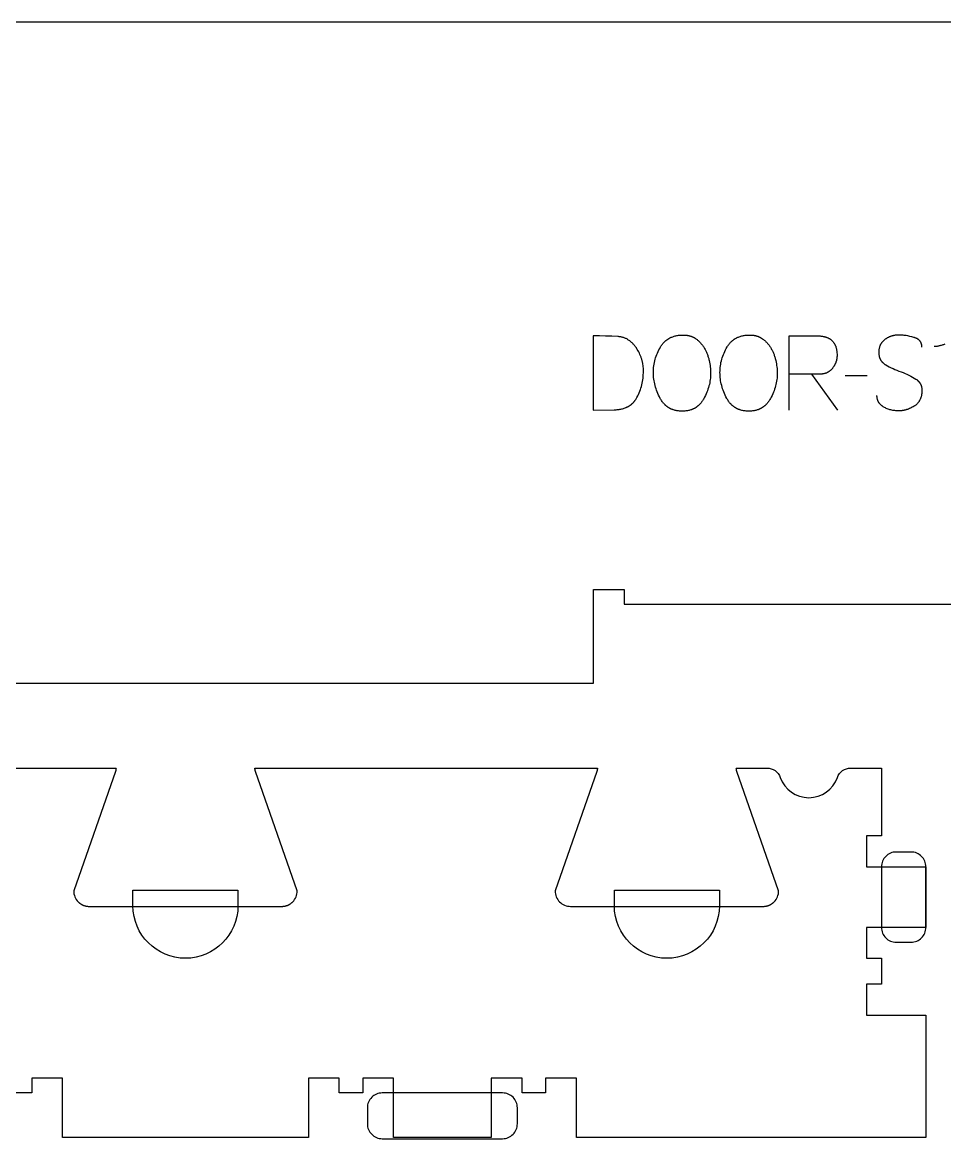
# Model space of a CAD drawing. Extents: x 0 to 4485, y 0 to 8771.
# Drawn here: x 1212.6 to 1586.1, y 4135.3 to 4587 of the extents above; entities that cross this region are included whole.
import ezdxf

# ---------------------------------------------------------------- set-up
doc = ezdxf.new("R2010")
doc.units = 0
for name, color, linetype in [('1_ANYTOOL_1MMDEEP_LABELS_S', 2, 'CONTINUOUS'), ('4_ANYTOOL_CUTTHROUGH_OUTSI', 5, 'CONTINUOUS'), ('5_ANYTOOL_HALF_MILL_9MM_IN', 3, 'CONTINUOUS')]:
    doc.layers.add(name, color=color, linetype=linetype)

msp = doc.modelspace()

# ---------------------------------------------------------------- linework, layer by layer
at = {"layer": '1_ANYTOOL_1MMDEEP_LABELS_S', "color": 2}
for points in [[(1443.71, 4460.15), (1443.71, 4430.15), (1452.24, 4430.23), (1452.65, 4430.24), (1453.06, 4430.26), (1453.45, 4430.29), (1453.84, 4430.33), (1454.22, 4430.38), (1454.59, 4430.44), (1454.96, 4430.5), (1455.31, 4430.58), (1455.66, 4430.66), (1456, 4430.76), (1456.33, 4430.86), (1456.66, 4430.98), (1456.98, 4431.1), (1457.13, 4431.17), (1457.28, 4431.24), (1457.44, 4431.31), (1457.59, 4431.38), (1457.73, 4431.45), (1457.88, 4431.53), (1458.02, 4431.61), (1458.16, 4431.69), (1458.3, 4431.78), (1458.44, 4431.86), (1458.58, 4431.95), (1458.71, 4432.04), (1458.84, 4432.14), (1458.97, 4432.23), (1459.1, 4432.33), (1459.23, 4432.43), (1459.35, 4432.53), (1459.47, 4432.64), (1459.59, 4432.75), (1459.71, 4432.86), (1459.83, 4432.97), (1459.94, 4433.09), (1460.05, 4433.2), (1460.16, 4433.32), (1460.27, 4433.45), (1460.38, 4433.57), (1460.48, 4433.7), (1460.59, 4433.83), (1460.69, 4433.96), (1460.78, 4434.09), (1460.88, 4434.23), (1460.98, 4434.37), (1461.16, 4434.65), (1461.33, 4434.94), (1461.5, 4435.25), (1461.82, 4435.87), (1462.11, 4436.49), (1462.39, 4437.12), (1462.64, 4437.76), (1462.88, 4438.4), (1463.09, 4439.05), (1463.29, 4439.7), (1463.46, 4440.36), (1463.61, 4441.02), (1463.75, 4441.69), (1463.86, 4442.37), (1463.95, 4443.05), (1464.02, 4443.74), (1464.07, 4444.43), (1464.1, 4445.13), (1464.11, 4445.83), (1464.11, 4446.43), (1464.08, 4447.02), (1464.03, 4447.61), (1463.96, 4448.19), (1463.87, 4448.76), (1463.82, 4449.04), (1463.77, 4449.32), (1463.7, 4449.61), (1463.64, 4449.89), (1463.57, 4450.16), (1463.49, 4450.44), (1463.41, 4450.72), (1463.33, 4450.99), (1463.24, 4451.26), (1463.14, 4451.53), (1463.04, 4451.8), (1462.94, 4452.07), (1462.83, 4452.33), (1462.72, 4452.6), (1462.47, 4453.12), (1462.21, 4453.64), (1461.93, 4454.16), (1461.63, 4454.66), (1461.43, 4454.97), (1461.24, 4455.26), (1461.04, 4455.55), (1460.83, 4455.83), (1460.62, 4456.1), (1460.41, 4456.36), (1460.2, 4456.61), (1459.98, 4456.85), (1459.76, 4457.08), (1459.53, 4457.31), (1459.3, 4457.52), (1459.07, 4457.72), (1458.84, 4457.92), (1458.6, 4458.11), (1458.36, 4458.28), (1458.11, 4458.45), (1457.86, 4458.61), (1457.61, 4458.76), (1457.35, 4458.9), (1457.09, 4459.03), (1456.83, 4459.15), (1456.57, 4459.26), (1456.3, 4459.36), (1456.02, 4459.46), (1455.75, 4459.54), (1455.47, 4459.61), (1455.19, 4459.68), (1454.9, 4459.74), (1454.61, 4459.78), (1454.32, 4459.82), (1454.02, 4459.85), (1453.72, 4459.87), (1451.29, 4459.97), (1448.81, 4460.06), (1446.29, 4460.11)], [(1480.19, 4460.49), (1480.56, 4460.48), (1480.92, 4460.47), (1481.28, 4460.44), (1481.63, 4460.4), (1481.8, 4460.37), (1481.97, 4460.35), (1482.14, 4460.32), (1482.31, 4460.28), (1482.48, 4460.25), (1482.64, 4460.21), (1482.8, 4460.17), (1482.96, 4460.12), (1483.12, 4460.07), (1483.28, 4460.02), (1483.43, 4459.97), (1483.58, 4459.91), (1483.74, 4459.85), (1483.89, 4459.79), (1484.03, 4459.73), (1484.18, 4459.66), (1484.32, 4459.59), (1484.47, 4459.51), (1484.61, 4459.44), (1484.75, 4459.36), (1484.88, 4459.28), (1485.02, 4459.19), (1485.15, 4459.1), (1485.29, 4459.01), (1485.55, 4458.82), (1485.8, 4458.63), (1486.05, 4458.43), (1486.29, 4458.22), (1486.53, 4458.01), (1486.76, 4457.79), (1486.98, 4457.57), (1487.2, 4457.34), (1487.41, 4457.1), (1487.62, 4456.85), (1487.82, 4456.6), (1488.01, 4456.35), (1488.2, 4456.09), (1488.39, 4455.82), (1488.56, 4455.54), (1488.74, 4455.26), (1488.9, 4454.98), (1489.06, 4454.69), (1489.22, 4454.39), (1489.37, 4454.1), (1489.51, 4453.8), (1489.65, 4453.49), (1489.78, 4453.18), (1489.9, 4452.87), (1490.02, 4452.56), (1490.14, 4452.24), (1490.25, 4451.92), (1490.35, 4451.59), (1490.45, 4451.26), (1490.54, 4450.93), (1490.63, 4450.59), (1490.71, 4450.25), (1490.85, 4449.57), (1490.98, 4448.89), (1491.09, 4448.22), (1491.17, 4447.56), (1491.24, 4446.9), (1491.29, 4446.25), (1491.32, 4445.61), (1491.33, 4444.98), (1491.32, 4444.34), (1491.29, 4443.7), (1491.23, 4443.06), (1491.16, 4442.43), (1491.06, 4441.79), (1490.94, 4441.15), (1490.8, 4440.51), (1490.64, 4439.88), (1490.45, 4439.24), (1490.25, 4438.6), (1490.02, 4437.96), (1489.77, 4437.33), (1489.5, 4436.69), (1489.21, 4436.05), (1488.9, 4435.41), (1488.56, 4434.78), (1488.39, 4434.46), (1488.21, 4434.16), (1488.02, 4433.86), (1487.82, 4433.58), (1487.62, 4433.31), (1487.42, 4433.04), (1487.2, 4432.79), (1486.98, 4432.55), (1486.87, 4432.43), (1486.76, 4432.31), (1486.64, 4432.2), (1486.53, 4432.09), (1486.41, 4431.98), (1486.29, 4431.87), (1486.17, 4431.77), (1486.04, 4431.67), (1485.92, 4431.57), (1485.79, 4431.47), (1485.66, 4431.38), (1485.54, 4431.29), (1485.4, 4431.2), (1485.27, 4431.12), (1485.14, 4431.03), (1485, 4430.95), (1484.87, 4430.87), (1484.73, 4430.8), (1484.59, 4430.72), (1484.44, 4430.65), (1484.3, 4430.58), (1484.16, 4430.52), (1484.01, 4430.45), (1483.86, 4430.39), (1483.71, 4430.33), (1483.56, 4430.28), (1483.41, 4430.23), (1483.25, 4430.17), (1482.94, 4430.08), (1482.62, 4430), (1482.3, 4429.92), (1481.97, 4429.86), (1481.63, 4429.8), (1481.28, 4429.76), (1480.93, 4429.72), (1480.58, 4429.7), (1480.21, 4429.68), (1479.84, 4429.68), (1479.46, 4429.68), (1479.09, 4429.7), (1478.72, 4429.72), (1478.35, 4429.76), (1478, 4429.8), (1477.65, 4429.86), (1477.31, 4429.92), (1476.97, 4430), (1476.64, 4430.09), (1476.32, 4430.18), (1476.16, 4430.23), (1476, 4430.29), (1475.85, 4430.35), (1475.69, 4430.41), (1475.54, 4430.47), (1475.39, 4430.53), (1475.24, 4430.6), (1475.1, 4430.67), (1474.95, 4430.74), (1474.81, 4430.82), (1474.66, 4430.89), (1474.52, 4430.97), (1474.39, 4431.06), (1474.25, 4431.14), (1474.11, 4431.23), (1473.98, 4431.32), (1473.85, 4431.41), (1473.72, 4431.5), (1473.59, 4431.6), (1473.46, 4431.7), (1473.33, 4431.8), (1473.21, 4431.91), (1473.09, 4432.02), (1472.97, 4432.13), (1472.85, 4432.24), (1472.73, 4432.36), (1472.62, 4432.47), (1472.5, 4432.59), (1472.39, 4432.72), (1472.28, 4432.84), (1472.06, 4433.1), (1471.85, 4433.37), (1471.65, 4433.65), (1471.46, 4433.94), (1471.27, 4434.23), (1471.08, 4434.54), (1470.91, 4434.86), (1470.57, 4435.51), (1470.26, 4436.16), (1469.97, 4436.81), (1469.7, 4437.46), (1469.45, 4438.11), (1469.22, 4438.76), (1469.02, 4439.41), (1468.83, 4440.06), (1468.67, 4440.71), (1468.53, 4441.36), (1468.41, 4442.01), (1468.32, 4442.66), (1468.24, 4443.32), (1468.19, 4443.97), (1468.15, 4444.62), (1468.14, 4445.28), (1468.15, 4445.97), (1468.19, 4446.66), (1468.25, 4447.34), (1468.32, 4448.02), (1468.43, 4448.69), (1468.55, 4449.35), (1468.7, 4450.01), (1468.87, 4450.66), (1469.06, 4451.31), (1469.27, 4451.95), (1469.51, 4452.58), (1469.77, 4453.21), (1470.05, 4453.83), (1470.36, 4454.45), (1470.69, 4455.06), (1471.04, 4455.67), (1471.22, 4455.97), (1471.41, 4456.25), (1471.61, 4456.53), (1471.81, 4456.8), (1472.02, 4457.06), (1472.24, 4457.31), (1472.46, 4457.55), (1472.69, 4457.78), (1472.81, 4457.89), (1472.93, 4458), (1473.05, 4458.11), (1473.17, 4458.21), (1473.3, 4458.31), (1473.42, 4458.41), (1473.55, 4458.51), (1473.68, 4458.61), (1473.81, 4458.7), (1473.94, 4458.79), (1474.08, 4458.88), (1474.21, 4458.97), (1474.35, 4459.05), (1474.49, 4459.13), (1474.63, 4459.21), (1474.77, 4459.29), (1474.91, 4459.36), (1475.06, 4459.43), (1475.36, 4459.57), (1475.66, 4459.69), (1475.97, 4459.81), (1476.28, 4459.92), (1476.6, 4460.02), (1476.93, 4460.11), (1477.27, 4460.19), (1477.61, 4460.26), (1477.96, 4460.32), (1478.31, 4460.37), (1478.67, 4460.42), (1479.04, 4460.45), (1479.42, 4460.47), (1479.8, 4460.49)], [(1507.14, 4460.49), (1507.52, 4460.48), (1507.88, 4460.47), (1508.24, 4460.44), (1508.59, 4460.4), (1508.76, 4460.37), (1508.93, 4460.35), (1509.1, 4460.32), (1509.27, 4460.28), (1509.43, 4460.25), (1509.6, 4460.21), (1509.76, 4460.17), (1509.92, 4460.12), (1510.08, 4460.07), (1510.23, 4460.02), (1510.39, 4459.97), (1510.54, 4459.91), (1510.69, 4459.85), (1510.84, 4459.79), (1510.99, 4459.73), (1511.14, 4459.66), (1511.28, 4459.59), (1511.42, 4459.51), (1511.57, 4459.44), (1511.7, 4459.36), (1511.84, 4459.28), (1511.98, 4459.19), (1512.11, 4459.1), (1512.24, 4459.01), (1512.5, 4458.82), (1512.76, 4458.63), (1513, 4458.43), (1513.25, 4458.22), (1513.48, 4458.01), (1513.71, 4457.79), (1513.94, 4457.57), (1514.16, 4457.34), (1514.37, 4457.1), (1514.58, 4456.85), (1514.78, 4456.6), (1514.97, 4456.35), (1515.16, 4456.09), (1515.34, 4455.82), (1515.52, 4455.54), (1515.69, 4455.26), (1515.86, 4454.98), (1516.02, 4454.69), (1516.17, 4454.39), (1516.32, 4454.1), (1516.47, 4453.8), (1516.6, 4453.49), (1516.74, 4453.18), (1516.86, 4452.87), (1516.98, 4452.56), (1517.1, 4452.24), (1517.21, 4451.92), (1517.31, 4451.59), (1517.41, 4451.26), (1517.5, 4450.93), (1517.58, 4450.59), (1517.66, 4450.25), (1517.81, 4449.57), (1517.94, 4448.89), (1518.04, 4448.22), (1518.13, 4447.56), (1518.2, 4446.9), (1518.25, 4446.25), (1518.28, 4445.61), (1518.29, 4444.98), (1518.28, 4444.34), (1518.24, 4443.7), (1518.19, 4443.06), (1518.11, 4442.43), (1518.02, 4441.79), (1517.9, 4441.15), (1517.76, 4440.51), (1517.6, 4439.88), (1517.41, 4439.24), (1517.21, 4438.6), (1516.98, 4437.96), (1516.73, 4437.33), (1516.46, 4436.69), (1516.17, 4436.05), (1515.86, 4435.41), (1515.52, 4434.78), (1515.35, 4434.46), (1515.16, 4434.16), (1514.98, 4433.86), (1514.78, 4433.58), (1514.58, 4433.31), (1514.37, 4433.04), (1514.16, 4432.79), (1513.94, 4432.55), (1513.83, 4432.43), (1513.71, 4432.31), (1513.6, 4432.2), (1513.48, 4432.09), (1513.36, 4431.98), (1513.24, 4431.87), (1513.12, 4431.77), (1513, 4431.67), (1512.88, 4431.57), (1512.75, 4431.47), (1512.62, 4431.38), (1512.49, 4431.29), (1512.36, 4431.2), (1512.23, 4431.12), (1512.1, 4431.03), (1511.96, 4430.95), (1511.82, 4430.87), (1511.68, 4430.8), (1511.54, 4430.72), (1511.4, 4430.65), (1511.26, 4430.58), (1511.11, 4430.52), (1510.97, 4430.45), (1510.82, 4430.39), (1510.67, 4430.33), (1510.52, 4430.28), (1510.37, 4430.23), (1510.21, 4430.17), (1509.9, 4430.08), (1509.58, 4430), (1509.25, 4429.92), (1508.92, 4429.86), (1508.58, 4429.8), (1508.24, 4429.76), (1507.89, 4429.72), (1507.53, 4429.7), (1507.17, 4429.68), (1506.8, 4429.68), (1506.42, 4429.68), (1506.04, 4429.7), (1505.67, 4429.72), (1505.31, 4429.76), (1504.96, 4429.8), (1504.61, 4429.86), (1504.26, 4429.92), (1503.93, 4430), (1503.6, 4430.09), (1503.28, 4430.18), (1503.12, 4430.23), (1502.96, 4430.29), (1502.8, 4430.35), (1502.65, 4430.41), (1502.5, 4430.47), (1502.35, 4430.53), (1502.2, 4430.6), (1502.05, 4430.67), (1501.91, 4430.74), (1501.76, 4430.82), (1501.62, 4430.89), (1501.48, 4430.97), (1501.34, 4431.06), (1501.21, 4431.14), (1501.07, 4431.23), (1500.94, 4431.32), (1500.8, 4431.41), (1500.67, 4431.5), (1500.54, 4431.6), (1500.42, 4431.7), (1500.29, 4431.8), (1500.17, 4431.91), (1500.05, 4432.02), (1499.93, 4432.13), (1499.81, 4432.24), (1499.69, 4432.36), (1499.57, 4432.47), (1499.46, 4432.59), (1499.35, 4432.72), (1499.24, 4432.84), (1499.02, 4433.1), (1498.81, 4433.37), (1498.61, 4433.65), (1498.41, 4433.94), (1498.22, 4434.23), (1498.04, 4434.54), (1497.86, 4434.86), (1497.53, 4435.51), (1497.22, 4436.16), (1496.93, 4436.81), (1496.66, 4437.46), (1496.41, 4438.11), (1496.18, 4438.76), (1495.98, 4439.41), (1495.79, 4440.06), (1495.63, 4440.71), (1495.49, 4441.36), (1495.37, 4442.01), (1495.27, 4442.66), (1495.2, 4443.32), (1495.14, 4443.97), (1495.11, 4444.62), (1495.1, 4445.28), (1495.11, 4445.97), (1495.15, 4446.66), (1495.2, 4447.34), (1495.28, 4448.02), (1495.38, 4448.69), (1495.51, 4449.35), (1495.65, 4450.01), (1495.82, 4450.66), (1496.02, 4451.31), (1496.23, 4451.95), (1496.47, 4452.58), (1496.73, 4453.21), (1497.01, 4453.83), (1497.32, 4454.45), (1497.64, 4455.06), (1497.99, 4455.67), (1498.18, 4455.97), (1498.37, 4456.25), (1498.57, 4456.53), (1498.77, 4456.8), (1498.98, 4457.06), (1499.2, 4457.31), (1499.42, 4457.55), (1499.65, 4457.78), (1499.77, 4457.89), (1499.89, 4458), (1500.01, 4458.11), (1500.13, 4458.21), (1500.25, 4458.31), (1500.38, 4458.41), (1500.51, 4458.51), (1500.64, 4458.61), (1500.77, 4458.7), (1500.9, 4458.79), (1501.03, 4458.88), (1501.17, 4458.97), (1501.31, 4459.05), (1501.44, 4459.13), (1501.59, 4459.21), (1501.73, 4459.29), (1501.87, 4459.36), (1502.02, 4459.43), (1502.31, 4459.57), (1502.61, 4459.69), (1502.92, 4459.81), (1503.24, 4459.92), (1503.56, 4460.02), (1503.89, 4460.11), (1504.23, 4460.19), (1504.57, 4460.26), (1504.92, 4460.32), (1505.27, 4460.37), (1505.63, 4460.42), (1506, 4460.45), (1506.37, 4460.47), (1506.76, 4460.49)]]:
    msp.add_lwpolyline(points, close=True, dxfattribs=at)
for points in [[(1523.17, 4430.15), (1523.17, 4460.15), (1534.53, 4460.15), (1535.02, 4460.14), (1535.49, 4460.12), (1535.73, 4460.1), (1535.95, 4460.08), (1536.18, 4460.05), (1536.4, 4460.03), (1536.61, 4459.99), (1536.83, 4459.96), (1537.03, 4459.92), (1537.24, 4459.87), (1537.44, 4459.82), (1537.64, 4459.77), (1537.83, 4459.72), (1538.02, 4459.66), (1538.2, 4459.59), (1538.38, 4459.53), (1538.56, 4459.46), (1538.73, 4459.38), (1538.9, 4459.3), (1539.07, 4459.22), (1539.23, 4459.13), (1539.39, 4459.04), (1539.54, 4458.95), (1539.69, 4458.85), (1539.84, 4458.75), (1539.98, 4458.65), (1540.12, 4458.54), (1540.25, 4458.42), (1540.38, 4458.31), (1540.51, 4458.19), (1540.63, 4458.06), (1540.75, 4457.93), (1540.86, 4457.8), (1540.97, 4457.67), (1541.08, 4457.53), (1541.19, 4457.38), (1541.28, 4457.24), (1541.38, 4457.08), (1541.47, 4456.93), (1541.56, 4456.77), (1541.64, 4456.61), (1541.72, 4456.44), (1541.8, 4456.27), (1541.87, 4456.1), (1541.94, 4455.92), (1542, 4455.74), (1542.06, 4455.55), (1542.12, 4455.36), (1542.17, 4455.17), (1542.22, 4454.97), (1542.27, 4454.77), (1542.31, 4454.56), (1542.34, 4454.36), (1542.38, 4454.14), (1542.41, 4453.93), (1542.43, 4453.71), (1542.45, 4453.48), (1542.47, 4453.25), (1542.49, 4452.79), (1542.5, 4452.3), (1542.5, 4452.13), (1542.49, 4451.95), (1542.49, 4451.78), (1542.47, 4451.61), (1542.46, 4451.43), (1542.44, 4451.26), (1542.42, 4451.09), (1542.39, 4450.92), (1542.36, 4450.75), (1542.33, 4450.58), (1542.29, 4450.42), (1542.25, 4450.25), (1542.21, 4450.08), (1542.16, 4449.92), (1542.11, 4449.76), (1542.06, 4449.59), (1542, 4449.43), (1541.94, 4449.27), (1541.87, 4449.11), (1541.81, 4448.95), (1541.73, 4448.8), (1541.66, 4448.64), (1541.58, 4448.48), (1541.5, 4448.33), (1541.42, 4448.17), (1541.33, 4448.02), (1541.23, 4447.87), (1541.14, 4447.72), (1541.04, 4447.57), (1540.94, 4447.42), (1540.83, 4447.27), (1540.72, 4447.12), (1540.61, 4446.97), (1540.5, 4446.83), (1540.38, 4446.7), (1540.26, 4446.57), (1540.14, 4446.44), (1540.01, 4446.32), (1539.89, 4446.2), (1539.76, 4446.08), (1539.63, 4445.97), (1539.49, 4445.87), (1539.36, 4445.77), (1539.22, 4445.67), (1539.08, 4445.58), (1538.93, 4445.49), (1538.79, 4445.41), (1538.64, 4445.33), (1538.49, 4445.26), (1538.33, 4445.19), (1538.18, 4445.12), (1538.02, 4445.06), (1537.86, 4445), (1537.7, 4444.95), (1537.53, 4444.9), (1537.37, 4444.86), (1537.2, 4444.82), (1537.03, 4444.79), (1536.85, 4444.76), (1536.67, 4444.73), (1536.5, 4444.71), (1536.31, 4444.7), (1536.13, 4444.68), (1534.21, 4444.61), (1532.17, 4444.59), (1523.21, 4444.59)], [(1576.87, 4455.56), (1576.87, 4455.75), (1576.86, 4455.84), (1576.86, 4455.93), (1576.85, 4456.02), (1576.84, 4456.11), (1576.83, 4456.2), (1576.82, 4456.29), (1576.81, 4456.38), (1576.79, 4456.46), (1576.78, 4456.55), (1576.76, 4456.63), (1576.74, 4456.71), (1576.72, 4456.79), (1576.69, 4456.87), (1576.67, 4456.95), (1576.64, 4457.03), (1576.61, 4457.11), (1576.58, 4457.18), (1576.55, 4457.26), (1576.52, 4457.33), (1576.48, 4457.41), (1576.45, 4457.48), (1576.41, 4457.55), (1576.37, 4457.62), (1576.33, 4457.69), (1576.29, 4457.76), (1576.24, 4457.82), (1576.2, 4457.89), (1576.15, 4457.95), (1576.1, 4458.02), (1576.05, 4458.08), (1576, 4458.14), (1575.95, 4458.2), (1575.89, 4458.26), (1575.83, 4458.32), (1575.78, 4458.38), (1575.72, 4458.44), (1575.65, 4458.49), (1575.59, 4458.55), (1575.53, 4458.6), (1575.46, 4458.65), (1575.39, 4458.7), (1575.32, 4458.75), (1575.25, 4458.8), (1575.18, 4458.85), (1575.1, 4458.9), (1575.03, 4458.95), (1574.95, 4458.99), (1574.87, 4459.03), (1574.79, 4459.08), (1574.71, 4459.12), (1574.54, 4459.2), (1574.36, 4459.28), (1574.18, 4459.35), (1573.99, 4459.42), (1573.8, 4459.49), (1573.59, 4459.55), (1572.78, 4459.77), (1571.98, 4459.96), (1571.2, 4460.12), (1570.43, 4460.25), (1570.05, 4460.31), (1569.67, 4460.36), (1569.3, 4460.4), (1568.93, 4460.43), (1568.56, 4460.46), (1568.2, 4460.48), (1567.84, 4460.49), (1567.49, 4460.49), (1567.29, 4460.49), (1567.1, 4460.48), (1566.91, 4460.47), (1566.71, 4460.46), (1566.52, 4460.45), (1566.34, 4460.43), (1566.15, 4460.4), (1565.96, 4460.38), (1565.78, 4460.35), (1565.59, 4460.31), (1565.41, 4460.28), (1565.23, 4460.23), (1565.05, 4460.19), (1564.87, 4460.14), (1564.69, 4460.09), (1564.52, 4460.04), (1564.34, 4459.98), (1564.17, 4459.91), (1564, 4459.85), (1563.83, 4459.78), (1563.66, 4459.71), (1563.49, 4459.63), (1563.32, 4459.55), (1563.16, 4459.47), (1562.99, 4459.38), (1562.83, 4459.29), (1562.66, 4459.19), (1562.5, 4459.1), (1562.34, 4458.99), (1562.19, 4458.89), (1562.03, 4458.78), (1561.87, 4458.67), (1561.72, 4458.55), (1561.57, 4458.44), (1561.43, 4458.31), (1561.29, 4458.19), (1561.16, 4458.06), (1561.03, 4457.93), (1560.9, 4457.8), (1560.78, 4457.66), (1560.67, 4457.52), (1560.56, 4457.38), (1560.46, 4457.23), (1560.36, 4457.08), (1560.26, 4456.93), (1560.17, 4456.78), (1560.09, 4456.62), (1560.01, 4456.46), (1559.93, 4456.29), (1559.86, 4456.13), (1559.8, 4455.95), (1559.74, 4455.78), (1559.68, 4455.6), (1559.63, 4455.43), (1559.58, 4455.24), (1559.54, 4455.06), (1559.51, 4454.87), (1559.47, 4454.68), (1559.45, 4454.48), (1559.43, 4454.28), (1559.41, 4454.08), (1559.4, 4453.88), (1559.39, 4453.67), (1559.39, 4453.46), (1559.39, 4453.25), (1559.4, 4453.04), (1559.41, 4452.83), (1559.43, 4452.62), (1559.46, 4452.42), (1559.49, 4452.23), (1559.52, 4452.03), (1559.56, 4451.84), (1559.61, 4451.66), (1559.66, 4451.48), (1559.72, 4451.3), (1559.78, 4451.12), (1559.82, 4451.04), (1559.85, 4450.95), (1559.89, 4450.87), (1559.93, 4450.79), (1559.97, 4450.7), (1560.01, 4450.62), (1560.05, 4450.54), (1560.09, 4450.46), (1560.14, 4450.38), (1560.18, 4450.31), (1560.23, 4450.23), (1560.28, 4450.15), (1560.33, 4450.08), (1560.38, 4450), (1560.44, 4449.93), (1560.49, 4449.86), (1560.55, 4449.79), (1560.6, 4449.72), (1560.66, 4449.65), (1560.72, 4449.58), (1560.78, 4449.51), (1560.85, 4449.45), (1560.91, 4449.38), (1560.98, 4449.32), (1561.11, 4449.19), (1561.25, 4449.07), (1561.4, 4448.95), (1561.55, 4448.83), (1561.71, 4448.72), (1561.87, 4448.61), (1562.04, 4448.51), (1562.21, 4448.4), (1562.93, 4448.01), (1563.66, 4447.63), (1564.41, 4447.27), (1565.17, 4446.91), (1565.95, 4446.57), (1566.75, 4446.23), (1567.56, 4445.91), (1568.39, 4445.6), (1569.21, 4445.28), (1570.02, 4444.96), (1570.8, 4444.61), (1571.57, 4444.25), (1572.31, 4443.88), (1573.04, 4443.49), (1573.74, 4443.08), (1574.43, 4442.66), (1574.6, 4442.55), (1574.76, 4442.44), (1574.91, 4442.32), (1574.98, 4442.26), (1575.06, 4442.2), (1575.13, 4442.14), (1575.2, 4442.08), (1575.27, 4442.01), (1575.34, 4441.95), (1575.4, 4441.88), (1575.47, 4441.82), (1575.53, 4441.75), (1575.59, 4441.68), (1575.65, 4441.61), (1575.71, 4441.54), (1575.77, 4441.47), (1575.82, 4441.39), (1575.88, 4441.32), (1575.93, 4441.25), (1575.98, 4441.17), (1576.03, 4441.09), (1576.08, 4441.02), (1576.13, 4440.94), (1576.17, 4440.86), (1576.22, 4440.78), (1576.26, 4440.69), (1576.3, 4440.61), (1576.34, 4440.53), (1576.38, 4440.44), (1576.42, 4440.36), (1576.45, 4440.27), (1576.49, 4440.18), (1576.52, 4440.1), (1576.55, 4440.01), (1576.58, 4439.92), (1576.61, 4439.82), (1576.63, 4439.73), (1576.68, 4439.54), (1576.72, 4439.35), (1576.76, 4439.16), (1576.79, 4438.96), (1576.82, 4438.75), (1576.84, 4438.55), (1576.85, 4438.34), (1576.86, 4438.12), (1576.86, 4437.9), (1576.86, 4437.68), (1576.85, 4437.45), (1576.83, 4437.22), (1576.81, 4436.99), (1576.78, 4436.76), (1576.75, 4436.54), (1576.71, 4436.32), (1576.67, 4436.1), (1576.63, 4435.89), (1576.57, 4435.68), (1576.52, 4435.47), (1576.46, 4435.27), (1576.39, 4435.08), (1576.32, 4434.88), (1576.24, 4434.69), (1576.16, 4434.5), (1576.07, 4434.32), (1575.98, 4434.14), (1575.89, 4433.97), (1575.78, 4433.8), (1575.68, 4433.63), (1575.57, 4433.46), (1575.45, 4433.3), (1575.33, 4433.15), (1575.2, 4432.99), (1575.07, 4432.84), (1574.93, 4432.7), (1574.79, 4432.56), (1574.64, 4432.42), (1574.49, 4432.28), (1574.34, 4432.15), (1574.17, 4432.03), (1574.01, 4431.9), (1573.83, 4431.78), (1573.66, 4431.67), (1573.3, 4431.45), (1572.93, 4431.24), (1572.57, 4431.05), (1572.19, 4430.87), (1571.82, 4430.7), (1571.44, 4430.55), (1571.25, 4430.48), (1571.06, 4430.42), (1570.87, 4430.35), (1570.67, 4430.29), (1570.48, 4430.24), (1570.29, 4430.18), (1570.09, 4430.13), (1569.89, 4430.09), (1569.7, 4430.04), (1569.5, 4430.01), (1569.3, 4429.97), (1569.1, 4429.94), (1568.9, 4429.91), (1568.69, 4429.88), (1568.29, 4429.84), (1567.88, 4429.82), (1567.46, 4429.8), (1567.05, 4429.81), (1566.64, 4429.82), (1566.24, 4429.85), (1565.84, 4429.89), (1565.45, 4429.94), (1565.06, 4430), (1564.67, 4430.08), (1564.29, 4430.17), (1563.91, 4430.27), (1563.54, 4430.39), (1563.17, 4430.52), (1562.81, 4430.66), (1562.45, 4430.81), (1562.1, 4430.98), (1561.75, 4431.16), (1561.4, 4431.35), (1561.23, 4431.45), (1561.07, 4431.55), (1560.91, 4431.66), (1560.76, 4431.77), (1560.61, 4431.88), (1560.47, 4432), (1560.33, 4432.11), (1560.2, 4432.23), (1560.07, 4432.36), (1559.95, 4432.49), (1559.84, 4432.62), (1559.73, 4432.75), (1559.68, 4432.82), (1559.62, 4432.88), (1559.57, 4432.95), (1559.53, 4433.02), (1559.48, 4433.09), (1559.43, 4433.16), (1559.39, 4433.24), (1559.34, 4433.31), (1559.3, 4433.38), (1559.26, 4433.46), (1559.22, 4433.53), (1559.18, 4433.61), (1559.15, 4433.68), (1559.11, 4433.76), (1559.08, 4433.84), (1559.04, 4433.92), (1559.01, 4434), (1558.98, 4434.07), (1558.95, 4434.16), (1558.93, 4434.24), (1558.87, 4434.4), (1558.83, 4434.57), (1558.79, 4434.74), (1558.75, 4434.91), (1558.72, 4435.09), (1558.7, 4435.27), (1558.68, 4435.45), (1558.67, 4435.64), (1558.66, 4435.83), (1558.66, 4436.02)], [(1586.13, 4456.78), (1585.84, 4456.67), (1585.55, 4456.56), (1585.27, 4456.46), (1584.99, 4456.36), (1584.71, 4456.27), (1584.43, 4456.2), (1584.15, 4456.12), (1583.88, 4456.06), (1583.61, 4456), (1583.34, 4455.95), (1583.07, 4455.91), (1582.8, 4455.88), (1582.54, 4455.85), (1582.28, 4455.83), (1582.02, 4455.82), (1581.76, 4455.82)], [(1532.17, 4444.59), (1542.63, 4430.1)], [(1554.63, 4444.03), (1545.84, 4443.95)]]:
    msp.add_lwpolyline(points, dxfattribs=at)
at = {"layer": '4_ANYTOOL_CUTTHROUGH_OUTSI', "color": 5}
for points in [[(2343.84, 4587.04), (544.34, 4587.04)], [(544.34, 4319.54), (843.84, 4319.54), (843.84, 4357.54), (856.34, 4357.54), (856.34, 4351.54), (1131.84, 4351.54), (1131.84, 4357.54), (1144.34, 4357.54), (1144.34, 4319.54), (1443.84, 4319.54), (1443.84, 4357.54), (1456.34, 4357.54), (1456.34, 4351.54), (1731.84, 4351.54)]]:
    msp.add_lwpolyline(points, dxfattribs=at)
msp.add_lwpolyline([(1111.91, 4285.27), (1250.6, 4285.27, -0.061485), (1250.36, 4283.88), (1233.47, 4235.6), (1233.45, 4235.56), (1233.45, 4235.52), (1233.45, 4235.52, 0.198912), (1235.28, 4231.1), (1235.39, 4230.99), (1235.5, 4230.89), (1235.61, 4230.79), (1235.73, 4230.69), (1235.85, 4230.6), (1235.97, 4230.51), (1236.09, 4230.42), (1236.22, 4230.33), (1236.35, 4230.24), (1236.48, 4230.16), (1236.61, 4230.08), (1236.75, 4230.01), (1236.89, 4229.94), (1237.03, 4229.87), (1237.17, 4229.8), (1237.31, 4229.74), (1237.45, 4229.69), (1237.6, 4229.63), (1237.75, 4229.58), (1237.89, 4229.53), (1238.04, 4229.49), (1238.19, 4229.45), (1238.34, 4229.42), (1238.49, 4229.39), (1238.64, 4229.36), (1238.8, 4229.33), (1238.95, 4229.31), (1239.1, 4229.3), (1239.25, 4229.28), (1239.4, 4229.28), (1239.55, 4229.27), (1239.7, 4229.27), (1317.7, 4229.27), (1317.85, 4229.27), (1318, 4229.28), (1318.15, 4229.28), (1318.3, 4229.3), (1318.45, 4229.31), (1318.61, 4229.33), (1318.76, 4229.36), (1318.91, 4229.39), (1319.06, 4229.42), (1319.21, 4229.45), (1319.36, 4229.49), (1319.51, 4229.53), (1319.66, 4229.58), (1319.8, 4229.63), (1319.95, 4229.69), (1320.09, 4229.74), (1320.24, 4229.8), (1320.38, 4229.87), (1320.52, 4229.94), (1320.65, 4230.01), (1320.79, 4230.08), (1320.92, 4230.16), (1321.05, 4230.24), (1321.18, 4230.33), (1321.31, 4230.42), (1321.43, 4230.51), (1321.56, 4230.6), (1321.67, 4230.69), (1321.79, 4230.79), (1321.9, 4230.89), (1322.01, 4230.99), (1322.12, 4231.1, 0.198912), (1323.95, 4235.52), (1323.95, 4235.56), (1323.94, 4235.6), (1307.04, 4283.88), (1307.04, 4283.88, -0.061485), (1306.81, 4285.27), (1445.5, 4285.27, -0.061485), (1445.26, 4283.88), (1428.37, 4235.6), (1428.35, 4235.56), (1428.35, 4235.52), (1428.35, 4235.52, 0.414214), (1434.6, 4229.27), (1512.6, 4229.27), (1512.75, 4229.27), (1512.9, 4229.28), (1513.05, 4229.28), (1513.2, 4229.3), (1513.35, 4229.31), (1513.51, 4229.33), (1513.66, 4229.36), (1513.81, 4229.39), (1513.96, 4229.42), (1514.11, 4229.45), (1514.26, 4229.49), (1514.41, 4229.53), (1514.56, 4229.58), (1514.7, 4229.63), (1514.85, 4229.69), (1514.99, 4229.74), (1515.14, 4229.8), (1515.28, 4229.87), (1515.42, 4229.94), (1515.55, 4230.01), (1515.69, 4230.08), (1515.82, 4230.16), (1515.95, 4230.24), (1516.08, 4230.33), (1516.21, 4230.42), (1516.33, 4230.51), (1516.46, 4230.6), (1516.57, 4230.69), (1516.69, 4230.79), (1516.8, 4230.89), (1516.91, 4230.99), (1517.02, 4231.1, 0.198912), (1518.85, 4235.52), (1518.85, 4235.56), (1518.84, 4235.6), (1501.94, 4283.88), (1501.94, 4283.88, -0.061485), (1501.71, 4285.27), (1514.11, 4285.27, -0.317837), (1519.53, 4281.43, 0.707107), (1542.63, 4281.43, -0.317837), (1548.05, 4285.27), (1560.45, 4285.27), (1560.45, 4257.77), (1554.45, 4257.77), (1554.45, 4257.52), (1554.45, 4245.52), (1554.45, 4245.27), (1578.45, 4245.27), (1578.45, 4220.77), (1554.45, 4220.77), (1554.45, 4220.52), (1554.45, 4208.52), (1554.45, 4208.27), (1560.45, 4208.27), (1560.45, 4197.77), (1554.45, 4197.77), (1554.45, 4197.52), (1554.45, 4185.52), (1554.45, 4185.27), (1578.45, 4185.27), (1578.45, 4135.77), (1436.95, 4135.77), (1436.95, 4159.52), (1436.95, 4159.77), (1424.45, 4159.77), (1424.45, 4153.77), (1414.95, 4153.77), (1414.95, 4159.77), (1402.45, 4159.77), (1402.45, 4159.52), (1402.45, 4135.77), (1362.95, 4135.77), (1362.95, 4159.52), (1362.95, 4159.77), (1350.45, 4159.77), (1350.45, 4153.77), (1340.95, 4153.77), (1340.95, 4159.77), (1328.45, 4159.77), (1328.45, 4159.52), (1328.45, 4135.77), (1228.95, 4135.77), (1228.95, 4159.52), (1228.95, 4159.77), (1216.45, 4159.77), (1216.45, 4153.77), (1206.95, 4153.77)], format="xyb", dxfattribs=at)
at = {"layer": '5_ANYTOOL_HALF_MILL_9MM_IN'}
for points in [[(1566.45, 4251.27, 0.414214), (1560.45, 4245.27), (1560.45, 4220.77, 0.414214), (1566.45, 4214.77), (1572.45, 4214.77, 0.414214), (1578.45, 4220.77), (1578.45, 4245.27, 0.414214), (1572.45, 4251.27)], [(1299.95, 4229.52, -1), (1257.45, 4229.52), (1257.45, 4229.77), (1257.45, 4235.77), (1299.95, 4235.77), (1299.95, 4229.77), (1299.95, 4229.52)], [(1494.85, 4229.52, -1), (1452.35, 4229.52), (1452.35, 4229.77), (1452.35, 4235.77), (1494.85, 4235.77), (1494.85, 4229.77), (1494.85, 4229.52)], [(1358.33, 4153.77, 0.414214), (1352.33, 4147.77), (1352.33, 4141.27, 0.414214), (1358.33, 4135.27), (1407.08, 4135.27, 0.414214), (1413.08, 4141.27), (1413.08, 4147.77, 0.414214), (1407.08, 4153.77)]]:
    msp.add_lwpolyline(points, format="xyb", close=True, dxfattribs=at)

doc.saveas('drawing.dxf')
